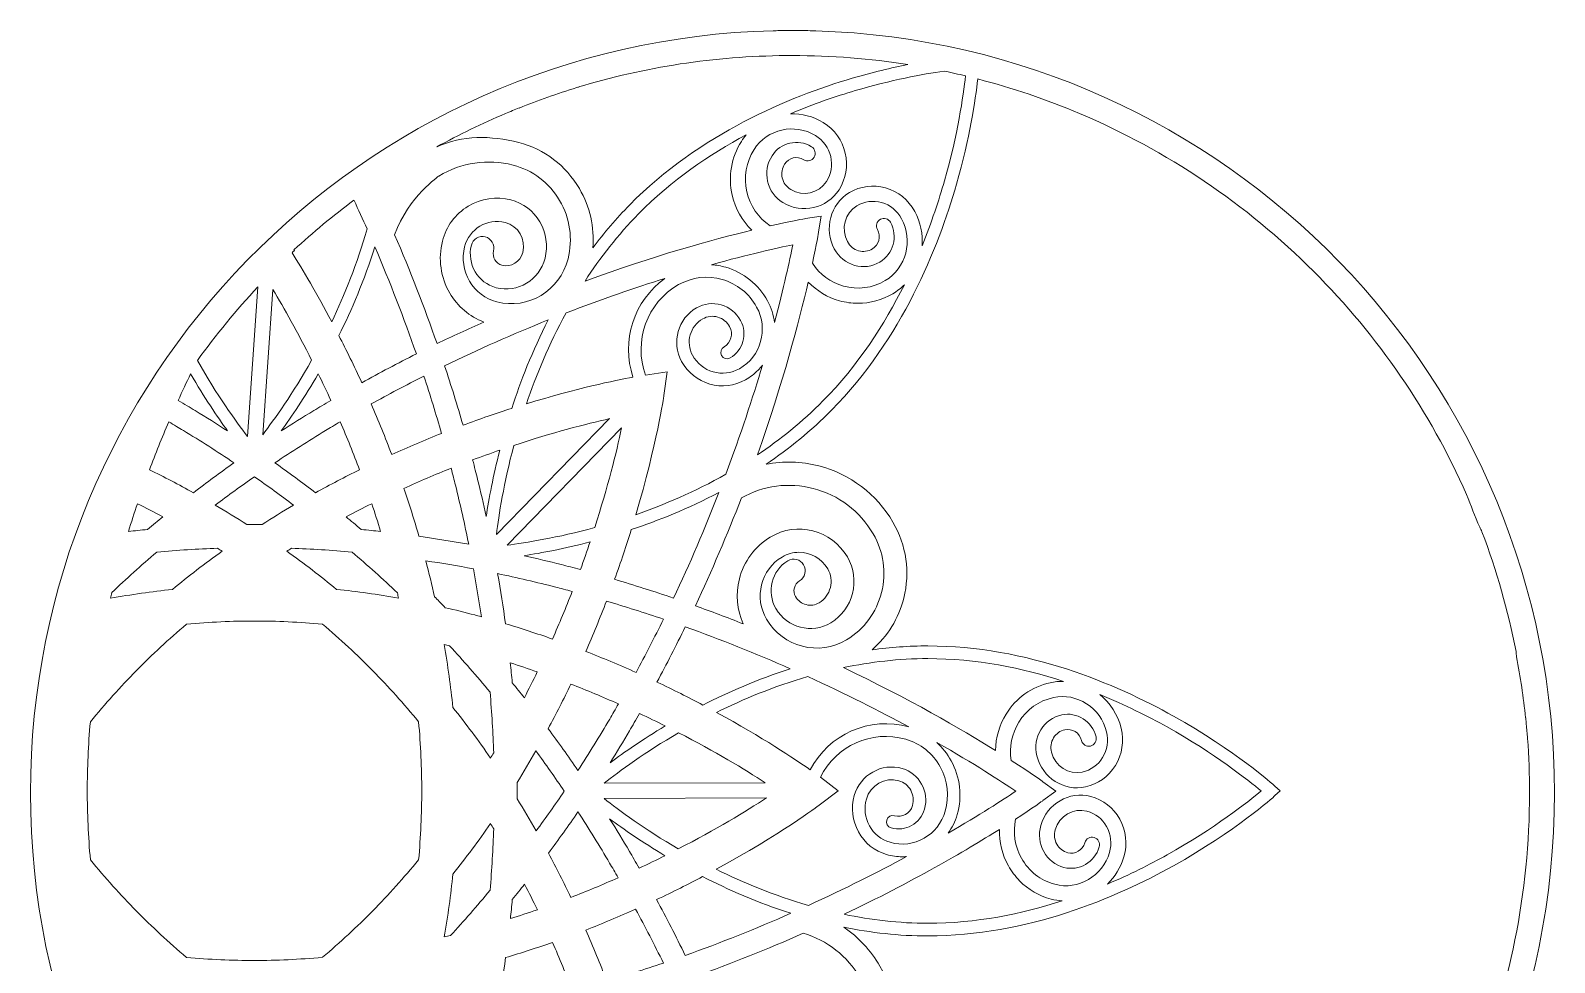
# Model space of a CAD drawing. Header units: millimetres. Extents: x -924 to 1115, y -381 to -47.
# Drawn here: x 45.6 to 350.4, y -248.4 to -62.1 of the extents above; entities that cross this region are included whole.
import ezdxf

# ---------------------------------------------------------------- set-up
doc = ezdxf.new("R2010")
doc.units = ezdxf.units.MM
doc.header["$MEASUREMENT"] = 0
doc.layers.add('Layer 5', color=7, linetype='Continuous')

msp = doc.modelspace()

# ---------------------------------------------------------------- linework, layer by layer
at = {"layer": 'Layer 5', "lineweight": 0}
for points, knots in [([(202.67, -62.18), (202.58, -62.18), (202.49, -62.17), (202.4, -62.17), (201.8, -62.15), (201.19, -62.14), (200.58, -62.13), (200.44, -62.13), (200.29, -62.12), (200.14, -62.12), (199.43, -62.11), (198.71, -62.11), (198, -62.11), (197.99, -62.11), (197.98, -62.11), (197.98, -62.11), (197.33, -62.11), (196.67, -62.11), (196.02, -62.12), (195.58, -62.12), (195.13, -62.13), (194.69, -62.14), (194.49, -62.15), (194.28, -62.15), (194.08, -62.15), (194.08, -62.15), (194.08, -62.15), (194.08, -62.15), (111.71, -64.22), (45.58, -131.64), (45.58, -214.51), (45.58, -298.67), (113.81, -366.91), (197.98, -366.91), (282.15, -366.91), (350.38, -298.67), (350.38, -214.51), (350.38, -131.91), (284.67, -64.66), (202.67, -62.18)], [0, 0, 0, 0, 1, 1, 1, 2, 2, 2, 3, 3, 3, 4, 4, 4, 5, 5, 5, 6, 6, 6, 7, 7, 7, 8, 8, 8, 9, 9, 9, 10, 10, 10, 11, 11, 11, 12, 12, 12, 13, 13, 13, 13]), ([(140.61, -78.69), (141.5, -78.31), (142.4, -77.94), (143.3, -77.58), (143.3, -77.59), (143.31, -77.6), (143.31, -77.61), (147.1, -76.08), (150.94, -74.71), (154.83, -73.52), (154.95, -73.48), (155.08, -73.44), (155.21, -73.4), (155.56, -73.3), (155.9, -73.19), (156.25, -73.09), (169.72, -69.11), (183.7, -67.11), (197.98, -67.11), (205.78, -67.11), (213.48, -67.71), (221.06, -68.9), (217.77, -69.56), (214, -70.46), (209.9, -71.66), (197.35, -75.35), (179.44, -82.74), (165.42, -96.96), (162.73, -99.69), (160.29, -102.57), (158.07, -105.52), (158.39, -101.42), (157.47, -97.32), (155.36, -93.71), (152.66, -89.1), (148.35, -85.83), (143.22, -84.51), (137.64, -83.07), (131.94, -83), (126.84, -85.38), (131.29, -82.92), (135.88, -80.68), (140.61, -78.69)], [0, 0, 0, 0, 1, 1, 1, 2, 2, 2, 3, 3, 3, 4, 4, 4, 5, 5, 5, 6, 6, 6, 7, 7, 7, 8, 8, 8, 9, 9, 9, 10, 10, 10, 11, 11, 11, 12, 12, 12, 13, 13, 13, 14, 14, 14, 14]), ([(232.59, -71.18), (232.14, -75.2), (231.01, -82.92), (228.38, -92.13), (227.26, -96.03), (225.79, -100.46), (223.88, -105.13), (224.06, -102.82), (223.61, -100.44), (222.44, -98.28), (221.17, -95.94), (219.1, -94.26), (216.6, -93.56), (214.14, -92.87), (211.57, -93.21), (209.35, -94.52), (205.55, -96.77), (204.2, -101.82), (206.34, -105.77), (207.22, -107.4), (208.66, -108.57), (210.4, -109.06), (212.12, -109.54), (213.91, -109.3), (215.46, -108.39), (218.14, -106.8), (219.1, -103.24), (217.59, -100.45), (217.19, -99.71), (216.28, -99.44), (215.55, -99.85), (214.83, -100.25), (214.56, -101.18), (214.96, -101.91), (215.69, -103.27), (215.24, -105), (213.95, -105.76), (213.11, -106.26), (212.13, -106.39), (211.2, -106.13), (210.25, -105.86), (209.46, -105.21), (208.97, -104.31), (207.6, -101.79), (208.45, -98.57), (210.86, -97.15), (212.38, -96.25), (214.13, -96.02), (215.8, -96.49), (217.51, -96.97), (218.93, -98.13), (219.81, -99.74), (222.16, -104.09), (220.69, -109.62), (216.53, -112.08), (213.97, -113.6), (211, -113.99), (208.17, -113.2), (205.62, -112.48), (203.45, -110.88), (201.96, -108.64), (202.81, -104.69), (203.18, -102.45), (203.19, -102.38), (203.19, -102.38), (203.71, -99.19), (203.71, -99.19), (203.71, -99.19), (200.55, -99.71), (200.55, -99.71), (200.48, -99.72), (197.95, -100.16), (193.53, -101.16), (191.13, -99.54), (189.47, -97.13), (188.83, -94.33), (188.17, -91.43), (188.69, -88.44), (190.29, -85.91), (192.89, -81.8), (198.4, -80.55), (202.58, -83.11), (204.14, -84.07), (205.22, -85.56), (205.62, -87.31), (206.01, -89.03), (205.7, -90.79), (204.76, -92.29), (203.25, -94.67), (200.05, -95.39), (197.62, -93.9), (196.75, -93.37), (196.15, -92.54), (195.93, -91.56), (195.71, -90.61), (195.88, -89.63), (196.41, -88.8), (197.21, -87.52), (198.93, -87.13), (200.24, -87.94), (200.95, -88.37), (201.87, -88.14), (202.3, -87.42), (202.73, -86.7), (202.5, -85.77), (201.79, -85.33), (199.11, -83.68), (195.56, -84.5), (193.88, -87.15), (192.91, -88.68), (192.6, -90.49), (193, -92.25), (193.41, -94.03), (194.5, -95.54), (196.07, -96.51), (199.87, -98.84), (204.9, -97.69), (207.28, -93.93), (208.67, -91.74), (209.11, -89.15), (208.54, -86.63), (207.95, -84.07), (206.39, -81.9), (204.14, -80.51), (202.09, -79.25), (199.8, -78.69), (197.55, -78.75), (202.21, -76.78), (206.64, -75.26), (210.54, -74.12), (217.72, -72), (224, -70.84), (228.28, -70.22), (229.72, -70.52), (231.16, -70.84), (232.59, -71.18)], [0, 0, 0, 0, 1, 1, 1, 2, 2, 2, 3, 3, 3, 4, 4, 4, 5, 5, 5, 6, 6, 6, 7, 7, 7, 8, 8, 8, 9, 9, 9, 10, 10, 10, 11, 11, 11, 12, 12, 12, 13, 13, 13, 14, 14, 14, 15, 15, 15, 16, 16, 16, 17, 17, 17, 18, 18, 18, 19, 19, 19, 20, 20, 20, 21, 21, 21, 22, 22, 22, 23, 23, 23, 24, 24, 24, 25, 25, 25, 26, 26, 26, 27, 27, 27, 28, 28, 28, 29, 29, 29, 30, 30, 30, 31, 31, 31, 32, 32, 32, 33, 33, 33, 34, 34, 34, 35, 35, 35, 36, 36, 36, 37, 37, 37, 38, 38, 38, 39, 39, 39, 40, 40, 40, 41, 41, 41, 42, 42, 42, 43, 43, 43, 44, 44, 44, 45, 45, 45, 45]), ([(302.21, -318.73), (288.67, -332.27), (272.9, -342.9), (255.35, -350.32), (248.74, -353.12), (241.97, -355.42), (235.08, -357.2), (234.66, -353.25), (233.54, -345.2), (230.72, -335.35), (227.08, -322.62), (219.8, -304.45), (205.78, -290.23), (203.07, -287.48), (200.22, -284.99), (197.29, -282.73), (201.36, -283.09), (205.44, -282.15), (209.03, -279.99), (213.57, -277.25), (216.79, -272.88), (218.1, -267.68), (219.69, -261.34), (218.75, -254.74), (215.46, -249.11), (213.62, -245.97), (211.17, -243.34), (208.26, -241.35), (213.62, -242.43), (219.25, -243.09), (225.06, -243.09), (244.89, -243.09), (262.7, -235.47), (274.15, -229.07), (286.55, -222.16), (294.15, -215.34), (294.47, -215.05), (294.47, -215.05), (295.52, -214.1), (295.52, -214.1), (295.52, -214.1), (294.47, -213.16), (294.47, -213.16), (294.15, -212.87), (286.55, -206.05), (274.15, -199.13), (262.7, -192.74), (244.89, -185.12), (225.06, -185.12), (221.25, -185.12), (217.51, -185.4), (213.88, -185.9), (216.99, -183.23), (219.2, -179.66), (220.23, -175.57), (221.53, -170.38), (220.76, -164.98), (218.06, -160.37), (214.77, -154.74), (209.51, -150.75), (203.25, -149.13), (199.73, -148.22), (196.15, -148.12), (192.68, -148.81), (197.24, -145.73), (201.71, -142.14), (205.83, -137.96), (219.86, -123.73), (227.14, -105.57), (230.78, -92.83), (233.41, -83.62), (234.56, -75.98), (235.04, -71.8), (241.95, -73.59), (248.72, -75.88), (255.35, -78.69), (272.9, -86.11), (288.67, -96.74), (302.21, -110.28), (315.16, -123.23), (325.44, -138.22), (332.8, -154.86), (333.64, -157.04), (334.46, -159.22), (335.43, -161.35), (335.57, -161.67), (335.72, -161.98), (335.87, -162.3), (338.82, -170.09), (341.09, -178.08), (342.68, -186.23), (342.72, -186.59), (342.76, -186.95), (342.79, -187.31), (343.56, -191.33), (344.16, -195.38), (344.6, -199.46), (344.61, -199.5), (344.62, -199.54), (344.64, -199.58), (344.67, -199.96), (344.71, -200.34), (344.74, -200.73), (344.74, -200.74), (344.74, -200.76), (344.74, -200.78), (344.83, -201.72), (344.91, -202.66), (344.98, -203.6), (345.25, -207.22), (345.38, -210.85), (345.38, -214.51), (345.38, -234.41), (341.48, -253.71), (333.8, -271.88), (326.37, -289.43), (315.74, -305.19), (302.21, -318.73)], [0, 0, 0, 0, 1, 1, 1, 2, 2, 2, 3, 3, 3, 4, 4, 4, 5, 5, 5, 6, 6, 6, 7, 7, 7, 8, 8, 8, 9, 9, 9, 10, 10, 10, 11, 11, 11, 12, 12, 12, 13, 13, 13, 14, 14, 14, 15, 15, 15, 16, 16, 16, 17, 17, 17, 18, 18, 18, 19, 19, 19, 20, 20, 20, 21, 21, 21, 22, 22, 22, 23, 23, 23, 24, 24, 24, 25, 25, 25, 26, 26, 26, 27, 27, 27, 28, 28, 28, 29, 29, 29, 30, 30, 30, 31, 31, 31, 32, 32, 32, 33, 33, 33, 34, 34, 34, 35, 35, 35, 36, 36, 36, 37, 37, 37, 38, 38, 38, 39, 39, 39, 39]), ([(185.91, -95.02), (186.53, -97.72), (187.89, -100.12), (189.82, -102.02), (181.93, -103.93), (170.21, -107.16), (156.49, -112.18), (159.51, -107.52), (163.05, -102.96), (167.19, -98.76), (173.81, -92.04), (181.34, -86.89), (188.73, -82.95), (188.38, -83.36), (188.06, -83.8), (187.76, -84.26), (185.72, -87.49), (185.06, -91.31), (185.91, -95.02)], [0, 0, 0, 0, 1, 1, 1, 2, 2, 2, 3, 3, 3, 4, 4, 4, 5, 5, 5, 6, 6, 6, 6]), ([(127.26, -91.19), (131.76, -88.48), (137.02, -87.71), (142.09, -89.01), (146.03, -90.03), (149.34, -92.54), (151.41, -96.09), (153.49, -99.63), (154.08, -103.78), (153.08, -107.77), (151.48, -114.12), (145.1, -117.96), (138.84, -116.35), (136.54, -115.75), (134.6, -114.28), (133.38, -112.21), (132.17, -110.13), (131.82, -107.7), (132.41, -105.36), (133.32, -101.75), (136.95, -99.56), (140.52, -100.48), (143.12, -101.15), (144.7, -103.85), (144.04, -106.49), (143.57, -108.36), (141.69, -109.49), (139.85, -109.01), (138.63, -108.7), (137.88, -107.43), (138.19, -106.18), (138.34, -105.58), (138.26, -104.95), (137.94, -104.42), (137.63, -103.89), (137.13, -103.51), (136.54, -103.35), (135.95, -103.2), (135.33, -103.29), (134.8, -103.61), (134.28, -103.93), (133.9, -104.43), (133.75, -105.03), (132.82, -108.76), (135.04, -112.57), (138.72, -113.52), (143.01, -114.63), (147.39, -111.99), (148.48, -107.64), (149.1, -105.16), (148.73, -102.58), (147.44, -100.37), (146.15, -98.17), (144.09, -96.6), (141.65, -95.97), (138.74, -95.22), (135.71, -95.66), (133.13, -97.22), (130.54, -98.78), (128.71, -101.26), (127.97, -104.21), (127.08, -107.76), (127.6, -111.44), (129.44, -114.58), (131.01, -117.27), (133.39, -119.29), (136.23, -120.38), (133.06, -121.78), (129.93, -123.23), (126.89, -124.7), (124.36, -117.44), (121.51, -110.12), (118.4, -102.92), (121.28, -95.18), (127.26, -91.19), (127.26, -91.19)], [0, 0, 0, 0, 1, 1, 1, 2, 2, 2, 3, 3, 3, 4, 4, 4, 5, 5, 5, 6, 6, 6, 7, 7, 7, 8, 8, 8, 9, 9, 9, 10, 10, 10, 11, 11, 11, 12, 12, 12, 13, 13, 13, 14, 14, 14, 15, 15, 15, 16, 16, 16, 17, 17, 17, 18, 18, 18, 19, 19, 19, 20, 20, 20, 21, 21, 21, 22, 22, 22, 23, 23, 23, 24, 24, 24, 25, 25, 25, 25]), ([(98.25, -105.97), (102.09, -102.44), (106.08, -99.13), (110.24, -96.04), (110.24, -96.06), (110.25, -96.08), (110.26, -96.1), (110.27, -96.09), (110.29, -96.08), (110.3, -96.07), (111.16, -97.92), (112.03, -99.82), (112.9, -101.78), (110.94, -108.7), (108.39, -114.98), (105.82, -120.33), (102.83, -114.68), (100.06, -110.02), (97.89, -106.54), (98.05, -106.38), (98.22, -106.23), (98.38, -106.08), (98.34, -106.04), (98.3, -106.01), (98.25, -105.97)], [0, 0, 0, 0, 1, 1, 1, 2, 2, 2, 3, 3, 3, 4, 4, 4, 5, 5, 5, 6, 6, 6, 7, 7, 7, 8, 8, 8, 8]), ([(122.75, -126.75), (119.03, -128.62), (115.37, -130.55), (111.84, -132.51), (110.3, -129.16), (108.76, -126.01), (107.26, -123.09), (109.8, -118), (112.36, -112), (114.45, -105.34), (117.48, -112.41), (120.26, -119.6), (122.75, -126.75)], [0, 0, 0, 0, 1, 1, 1, 2, 2, 2, 3, 3, 3, 4, 4, 4, 4]), ([(184.62, -109.43), (183.67, -109.16), (182.72, -108.99), (181.77, -108.92), (189.17, -106.86), (194.84, -105.59), (198.05, -104.93), (197.42, -108.04), (196.25, -113.45), (194.36, -120.49), (194.2, -119.01), (193.75, -117.54), (193, -116.16), (191.18, -112.86), (188.2, -110.46), (184.62, -109.43)], [0, 0, 0, 0, 1, 1, 1, 2, 2, 2, 3, 3, 3, 4, 4, 4, 5, 5, 5, 5]), ([(172.44, -111.68), (166.24, -116.12), (163.7, -124.19), (166.07, -131.39), (162.51, -132.05), (154.79, -133.66), (144.78, -136.71), (146.69, -131.1), (149.26, -124.85), (152.69, -118.57), (159.81, -115.82), (166.47, -113.55), (172.44, -111.68)], [0, 0, 0, 0, 1, 1, 1, 2, 2, 2, 3, 3, 3, 4, 4, 4, 4]), ([(166.64, -158.89), (170.83, -144.79), (172.24, -135.21), (172.26, -135.09), (172.26, -135.09), (172.94, -130.32), (172.94, -130.32), (172.94, -130.32), (168.57, -130.97), (168.57, -130.97), (166.15, -124.23), (168.84, -116.5), (175.21, -112.9), (177.89, -111.38), (180.99, -111.02), (183.93, -111.87), (186.88, -112.72), (189.32, -114.68), (190.81, -117.4), (193.21, -121.76), (191.66, -127.29), (187.36, -129.72), (185.75, -130.63), (183.89, -130.85), (182.12, -130.34), (180.35, -129.83), (178.88, -128.65), (177.98, -127.01), (176.57, -124.44), (177.49, -121.18), (180.02, -119.75), (180.95, -119.23), (182.02, -119.1), (183.03, -119.39), (184.05, -119.69), (184.89, -120.37), (185.41, -121.3), (186.19, -122.73), (185.68, -124.54), (184.28, -125.33), (183.67, -125.67), (183.46, -126.44), (183.79, -127.06), (184.13, -127.67), (184.89, -127.89), (185.49, -127.55), (188.1, -126.07), (189.04, -122.72), (187.59, -120.07), (186.75, -118.54), (185.38, -117.43), (183.72, -116.96), (182.06, -116.48), (180.31, -116.68), (178.8, -117.53), (175.06, -119.65), (173.72, -124.45), (175.8, -128.25), (177.02, -130.47), (179.02, -132.08), (181.43, -132.77), (183.85, -133.47), (186.38, -133.17), (188.57, -131.93), (189.52, -131.4), (190.36, -130.75), (191.09, -130.01), (191.4, -129.69), (191.69, -129.36), (191.96, -129.01), (190.03, -135.5), (187.62, -142.87), (184.65, -150.81), (178.42, -154.32), (172.21, -156.94), (166.64, -158.89)], [0, 0, 0, 0, 1, 1, 1, 2, 2, 2, 3, 3, 3, 4, 4, 4, 5, 5, 5, 6, 6, 6, 7, 7, 7, 8, 8, 8, 9, 9, 9, 10, 10, 10, 11, 11, 11, 12, 12, 12, 13, 13, 13, 14, 14, 14, 15, 15, 15, 16, 16, 16, 17, 17, 17, 18, 18, 18, 19, 19, 19, 20, 20, 20, 21, 21, 21, 22, 22, 22, 23, 23, 23, 24, 24, 24, 25, 25, 25, 25]), ([(201.12, -112.39), (202.84, -114.16), (204.97, -115.46), (207.37, -116.13), (208.59, -116.47), (209.83, -116.64), (211.07, -116.64), (213.49, -116.64), (215.88, -115.99), (218.04, -114.71), (218.9, -114.2), (219.68, -113.6), (220.36, -112.91), (216.39, -120.86), (211.1, -129.03), (204.07, -136.16), (199.96, -140.33), (195.5, -143.89), (190.95, -146.94), (196.07, -132.51), (199.28, -120.35), (201.12, -112.39)], [0, 0, 0, 0, 1, 1, 1, 2, 2, 2, 3, 3, 3, 4, 4, 4, 5, 5, 5, 6, 6, 6, 7, 7, 7, 7]), ([(91.08, -113.36), (91.08, -113.36), (88.99, -143.25), (88.99, -143.25), (86.66, -140.23), (82.86, -134.96), (78.96, -128.06), (82.67, -122.93), (86.71, -118.02), (91.08, -113.36)], [0, 0, 0, 0, 1, 1, 1, 2, 2, 2, 3, 3, 3, 3]), ([(94.05, -113.87), (96.33, -117.68), (99, -122.44), (101.81, -128.02), (98.04, -134.67), (94.37, -139.83), (92.02, -142.9), (92.02, -142.9), (94.05, -113.87), (94.05, -113.87)], [0, 0, 0, 0, 1, 1, 1, 2, 2, 2, 3, 3, 3, 3]), ([(141.84, -137.63), (138.76, -138.62), (135.49, -139.73), (132.09, -141), (130.96, -137.08), (129.72, -133.1), (128.4, -129.12), (135.12, -125.86), (142.07, -122.79), (149.11, -119.97), (145.95, -126.16), (143.59, -132.23), (141.84, -137.63)], [0, 0, 0, 0, 1, 1, 1, 2, 2, 2, 3, 3, 3, 4, 4, 4, 4]), ([(77.6, -130.75), (80.33, -135.44), (82.94, -139.3), (85.01, -142.15), (82.85, -140.76), (80.68, -139.39), (78.5, -138.08), (77.48, -137.45), (76.36, -136.79), (75.11, -136.06), (75.94, -134.22), (76.78, -132.45), (77.6, -130.75)], [0, 0, 0, 0, 1, 1, 1, 2, 2, 2, 3, 3, 3, 4, 4, 4, 4]), ([(95.72, -142.15), (97.8, -139.3), (100.41, -135.43), (103.14, -130.73), (103.97, -132.44), (104.81, -134.21), (105.64, -136.05), (104.39, -136.78), (103.27, -137.45), (102.23, -138.08), (100.06, -139.39), (97.89, -140.76), (95.72, -142.15)], [0, 0, 0, 0, 1, 1, 1, 2, 2, 2, 3, 3, 3, 4, 4, 4, 4]), ([(117.83, -146.86), (116.55, -143.49), (115.18, -140.1), (113.73, -136.76), (117.13, -134.87), (120.66, -133), (124.25, -131.18), (125.52, -135.03), (126.71, -138.88), (127.79, -142.64), (124.43, -143.97), (121.08, -145.39), (117.83, -146.86)], [0, 0, 0, 0, 1, 1, 1, 2, 2, 2, 3, 3, 3, 4, 4, 4, 4]), ([(138.77, -162.82), (139.24, -158.99), (140.23, -152.61), (142.26, -145.04), (150.01, -142.48), (156.63, -140.77), (161.41, -139.69), (161.41, -139.69), (138.77, -162.82), (138.77, -162.82)], [0, 0, 0, 0, 1, 1, 1, 2, 2, 2, 3, 3, 3, 3]), ([(73.23, -140.32), (74.3, -140.96), (75.25, -141.52), (76.15, -142.07), (79.52, -144.11), (82.92, -146.27), (86.28, -148.52), (83.53, -150.46), (80.81, -152.47), (78.16, -154.49), (75.25, -152.88), (72.3, -151.34), (69.37, -149.9), (70.57, -146.7), (71.86, -143.49), (73.23, -140.32)], [0, 0, 0, 0, 1, 1, 1, 2, 2, 2, 3, 3, 3, 4, 4, 4, 5, 5, 5, 5]), ([(104.55, -142.09), (105.46, -141.54), (106.44, -140.95), (107.53, -140.31), (108.9, -143.5), (110.2, -146.72), (111.39, -149.9), (108.46, -151.34), (105.51, -152.88), (102.58, -154.5), (99.94, -152.47), (97.21, -150.47), (94.46, -148.52), (97.8, -146.28), (101.19, -144.12), (104.55, -142.09)], [0, 0, 0, 0, 1, 1, 1, 2, 2, 2, 3, 3, 3, 4, 4, 4, 5, 5, 5, 5]), ([(158.44, -161.45), (150.96, -163.5), (144.66, -164.51), (140.88, -164.99), (140.88, -164.99), (163.81, -141.55), (163.81, -141.55), (162.75, -146.44), (161.04, -153.32), (158.44, -161.45)], [0, 0, 0, 0, 1, 1, 1, 2, 2, 2, 3, 3, 3, 3]), ([(136.73, -159.22), (136.19, -156.74), (135.61, -154.27), (135.01, -151.85), (134.71, -150.65), (134.38, -149.36), (134.01, -147.94), (135.86, -147.25), (137.66, -146.6), (139.42, -145.99), (138.1, -151.19), (137.26, -155.73), (136.73, -159.22)], [0, 0, 0, 0, 1, 1, 1, 2, 2, 2, 3, 3, 3, 4, 4, 4, 4]), ([(98.21, -156.98), (96.06, -158.24), (93.94, -159.53), (91.89, -160.84), (91.89, -160.84), (91.57, -160.84), (91.57, -160.84), (91.17, -160.83), (90.77, -160.83), (90.37, -160.83), (89.97, -160.83), (89.57, -160.83), (89.17, -160.84), (89.17, -160.84), (88.87, -160.84), (88.87, -160.84), (86.81, -159.53), (84.69, -158.24), (82.54, -156.98), (85.1, -155.04), (87.73, -153.14), (90.37, -151.3), (93.01, -153.14), (95.64, -155.05), (98.21, -156.98)], [0, 0, 0, 0, 1, 1, 1, 2, 2, 2, 3, 3, 3, 4, 4, 4, 5, 5, 5, 6, 6, 6, 7, 7, 7, 8, 8, 8, 8]), ([(129.7, -149.6), (130.02, -150.84), (130.3, -151.93), (130.57, -152.98), (131.52, -156.84), (132.42, -160.81), (133.23, -164.81), (129.92, -164.21), (126.58, -163.67), (123.28, -163.2), (122.34, -159.97), (121.32, -156.75), (120.26, -153.63), (123.35, -152.22), (126.51, -150.87), (129.7, -149.6)], [0, 0, 0, 0, 1, 1, 1, 2, 2, 2, 3, 3, 3, 4, 4, 4, 5, 5, 5, 5]), ([(214.12, -162.74), (216.2, -166.28), (216.79, -170.43), (215.78, -174.43), (214.78, -178.42), (212.31, -181.78), (208.81, -183.88), (203.26, -187.23), (196.07, -185.37), (192.77, -179.74), (191.55, -177.66), (191.21, -175.23), (191.79, -172.89), (192.38, -170.55), (193.83, -168.59), (195.88, -167.35), (196.94, -166.71), (198.11, -166.41), (199.27, -166.41), (201.55, -166.41), (203.77, -167.59), (205.02, -169.71), (205.68, -170.85), (205.87, -172.18), (205.55, -173.46), (205.22, -174.74), (204.43, -175.82), (203.31, -176.49), (202.52, -176.97), (201.6, -177.1), (200.71, -176.87), (199.81, -176.64), (199.06, -176.07), (198.6, -175.27), (198.28, -174.74), (198.19, -174.11), (198.35, -173.51), (198.5, -172.91), (198.87, -172.4), (199.4, -172.08), (199.92, -171.77), (200.3, -171.26), (200.45, -170.66), (200.6, -170.06), (200.51, -169.43), (200.2, -168.9), (199.88, -168.36), (199.38, -167.98), (198.79, -167.83), (198.2, -167.68), (197.58, -167.77), (197.06, -168.09), (193.79, -170.05), (192.72, -174.34), (194.66, -177.65), (196.92, -181.51), (201.85, -182.78), (205.65, -180.49), (210.14, -177.79), (211.62, -171.89), (208.96, -167.34), (205.79, -161.93), (198.87, -160.14), (193.54, -163.36), (190.44, -165.22), (188.24, -168.2), (187.35, -171.74), (186.59, -174.77), (186.86, -177.9), (188.11, -180.71), (184.91, -179.44), (181.7, -178.23), (178.55, -177.1), (181.83, -170.12), (184.92, -162.88), (187.76, -155.54), (192.15, -153.05), (197.23, -152.38), (202.12, -153.64), (202.12, -153.64), (202.12, -153.64), (202.12, -153.64), (207.19, -154.95), (211.45, -158.18), (214.12, -162.74)], [0, 0, 0, 0, 1, 1, 1, 2, 2, 2, 3, 3, 3, 4, 4, 4, 5, 5, 5, 6, 6, 6, 7, 7, 7, 8, 8, 8, 9, 9, 9, 10, 10, 10, 11, 11, 11, 12, 12, 12, 13, 13, 13, 14, 14, 14, 15, 15, 15, 16, 16, 16, 17, 17, 17, 18, 18, 18, 19, 19, 19, 20, 20, 20, 21, 21, 21, 22, 22, 22, 23, 23, 23, 24, 24, 24, 25, 25, 25, 26, 26, 26, 27, 27, 27, 28, 28, 28, 28]), ([(174.19, -175.57), (170.24, -174.22), (166.28, -172.95), (162.4, -171.8), (163.66, -168.33), (164.76, -165.01), (165.74, -161.88), (171.1, -160.09), (177.12, -157.67), (183.26, -154.44), (180.47, -161.62), (177.43, -168.72), (174.19, -175.57)], [0, 0, 0, 0, 1, 1, 1, 2, 2, 2, 3, 3, 3, 4, 4, 4, 4]), ([(66.95, -156.7), (68.66, -157.54), (70.37, -158.42), (72.05, -159.32), (71.07, -160.12), (70.07, -160.95), (69.01, -161.85), (67.65, -161.97), (66.38, -162.1), (65.17, -162.23), (65.73, -160.38), (66.33, -158.53), (66.95, -156.7)], [0, 0, 0, 0, 1, 1, 1, 2, 2, 2, 3, 3, 3, 4, 4, 4, 4]), ([(113.82, -156.69), (114.44, -158.52), (115.04, -160.38), (115.61, -162.24), (114.38, -162.1), (113.1, -161.97), (111.73, -161.85), (110.67, -160.95), (109.67, -160.12), (108.7, -159.33), (110.39, -158.43), (112.1, -157.54), (113.82, -156.69)], [0, 0, 0, 0, 1, 1, 1, 2, 2, 2, 3, 3, 3, 4, 4, 4, 4]), ([(144.32, -167.08), (147.78, -166.54), (152.3, -165.69), (157.49, -164.33), (156.89, -166.12), (156.25, -167.97), (155.56, -169.86), (154.18, -169.49), (152.94, -169.16), (151.79, -168.87), (151.79, -168.87), (151.79, -168.87), (151.79, -168.87), (149.33, -168.24), (146.83, -167.64), (144.32, -167.08)], [0, 0, 0, 0, 1, 1, 1, 2, 2, 2, 3, 3, 3, 4, 4, 4, 5, 5, 5, 5]), ([(61.82, -174.46), (64.68, -171.75), (67.71, -169.03), (70.85, -166.35), (74.96, -165.99), (79.05, -165.74), (83, -165.6), (83.32, -165.8), (83.63, -166), (83.93, -166.18), (80.49, -168.64), (77.13, -171.2), (73.95, -173.83), (69.86, -174.26), (65.7, -174.85), (61.55, -175.59), (61.64, -175.22), (61.73, -174.85), (61.82, -174.46)], [0, 0, 0, 0, 1, 1, 1, 2, 2, 2, 3, 3, 3, 4, 4, 4, 5, 5, 5, 6, 6, 6, 6]), ([(97.76, -165.6), (101.7, -165.74), (105.78, -165.99), (109.89, -166.35), (113.04, -169.03), (116.08, -171.77), (118.95, -174.49), (119.04, -174.86), (119.12, -175.22), (119.2, -175.57), (115.05, -174.83), (110.88, -174.24), (106.8, -173.82), (103.61, -171.19), (100.27, -168.63), (96.82, -166.18), (97.13, -166), (97.44, -165.8), (97.76, -165.6)], [0, 0, 0, 0, 1, 1, 1, 2, 2, 2, 3, 3, 3, 4, 4, 4, 5, 5, 5, 6, 6, 6, 6]), ([(134.18, -169.71), (134.76, -172.89), (135.29, -176.1), (135.76, -179.29), (135.29, -179.17), (134.85, -179.05), (134.42, -178.93), (134.42, -178.93), (134.42, -178.93), (134.42, -178.93), (132.49, -178.42), (130.51, -177.93), (128.54, -177.48), (128.54, -177.48), (128.33, -177.25), (128.33, -177.25), (128.06, -176.98), (127.8, -176.71), (127.54, -176.44), (127.24, -176.14), (126.94, -175.84), (126.64, -175.54), (126.64, -175.54), (126.41, -175.32), (126.41, -175.32), (125.87, -172.94), (125.28, -170.52), (124.64, -168.1), (127.82, -168.57), (131.02, -169.11), (134.18, -169.71)], [0, 0, 0, 0, 1, 1, 1, 2, 2, 2, 3, 3, 3, 4, 4, 4, 5, 5, 5, 6, 6, 6, 7, 7, 7, 8, 8, 8, 9, 9, 9, 10, 10, 10, 10]), ([(150.63, -173.36), (151.65, -173.63), (152.72, -173.91), (153.92, -174.23), (152.67, -177.44), (151.35, -180.63), (149.97, -183.74), (146.87, -182.65), (143.72, -181.62), (140.58, -180.68), (140.12, -177.36), (139.6, -174.01), (139.01, -170.67), (142.93, -171.49), (146.84, -172.4), (150.63, -173.36)], [0, 0, 0, 0, 1, 1, 1, 2, 2, 2, 3, 3, 3, 4, 4, 4, 5, 5, 5, 5]), ([(166.68, -190.42), (163.35, -188.93), (159.98, -187.52), (156.64, -186.22), (158.09, -182.93), (159.47, -179.56), (160.78, -176.16), (164.52, -177.27), (168.34, -178.48), (172.16, -179.78), (170.38, -183.41), (168.54, -186.98), (166.68, -190.42)], [0, 0, 0, 0, 1, 1, 1, 2, 2, 2, 3, 3, 3, 4, 4, 4, 4]), ([(56.93, -214.07), (56.93, -209.56), (57.14, -204.92), (57.55, -200.27), (60.5, -196.7), (63.58, -193.27), (66.73, -190.08), (69.87, -186.89), (73.24, -183.77), (76.76, -180.78), (81.39, -180.35), (85.97, -180.14), (90.38, -180.14), (94.83, -180.14), (99.4, -180.35), (103.98, -180.77), (107.5, -183.75), (110.89, -186.89), (114.03, -190.08), (117.17, -193.26), (120.26, -196.69), (123.2, -200.26), (123.62, -204.95), (123.83, -209.6), (123.83, -214.07), (123.83, -218.58), (123.62, -223.22), (123.21, -227.86), (120.27, -231.44), (117.18, -234.87), (114.03, -238.06), (114.03, -238.06), (114.03, -238.06), (114.03, -238.06), (110.89, -241.25), (107.52, -244.37), (103.99, -247.36), (99.36, -247.78), (94.78, -248), (90.38, -248), (85.93, -248), (81.36, -247.79), (76.78, -247.37), (73.25, -244.38), (69.87, -241.25), (66.73, -238.06), (63.59, -234.88), (60.5, -231.45), (57.56, -227.88), (57.14, -223.19), (56.93, -218.54), (56.93, -214.07)], [0, 0, 0, 0, 1, 1, 1, 2, 2, 2, 3, 3, 3, 4, 4, 4, 5, 5, 5, 6, 6, 6, 7, 7, 7, 8, 8, 8, 9, 9, 9, 10, 10, 10, 11, 11, 11, 12, 12, 12, 13, 13, 13, 14, 14, 14, 15, 15, 15, 16, 16, 16, 17, 17, 17, 17]), ([(180.07, -196.94), (177.22, -195.43), (174.14, -193.89), (170.87, -192.34), (172.8, -188.77), (174.7, -185.06), (176.53, -181.31), (183.55, -183.81), (190.6, -186.62), (197.53, -189.68), (190.99, -191.78), (185.08, -194.38), (180.07, -196.94)], [0, 0, 0, 0, 1, 1, 1, 2, 2, 2, 3, 3, 3, 4, 4, 4, 4]), ([(129.41, -185.1), (132.11, -188.03), (134.83, -191.14), (137.49, -194.35), (137.84, -198.47), (138.09, -202.55), (138.22, -206.48), (138, -206.85), (137.79, -207.2), (137.59, -207.53), (135.17, -204.03), (132.64, -200.63), (130.05, -197.4), (129.63, -193.26), (129.05, -189.04), (128.32, -184.83), (128.67, -184.92), (129.04, -185.01), (129.41, -185.1)], [0, 0, 0, 0, 1, 1, 1, 2, 2, 2, 3, 3, 3, 4, 4, 4, 5, 5, 5, 6, 6, 6, 6]), ([(144.35, -195.48), (143.59, -194.53), (142.79, -193.53), (141.93, -192.48), (141.81, -191.09), (141.68, -189.78), (141.54, -188.51), (143.34, -189.08), (145.15, -189.68), (146.94, -190.3), (146.1, -192.04), (145.24, -193.77), (144.35, -195.48)], [0, 0, 0, 0, 1, 1, 1, 2, 2, 2, 3, 3, 3, 4, 4, 4, 4]), ([(249.51, -192.47), (245.82, -193.29), (242.69, -195.52), (240.7, -198.75), (239.34, -200.96), (238.63, -203.46), (238.58, -206.02), (231.68, -201.72), (221.26, -195.69), (208.19, -189.46), (213.56, -188.34), (219.22, -187.65), (225.06, -187.65), (234.76, -187.65), (243.98, -189.54), (252.17, -192.2), (251.29, -192.19), (250.4, -192.27), (249.51, -192.47)], [0, 0, 0, 0, 1, 1, 1, 2, 2, 2, 3, 3, 3, 4, 4, 4, 5, 5, 5, 6, 6, 6, 6]), ([(182.8, -198.4), (188.06, -195.8), (194.24, -193.23), (201.04, -191.25), (208.6, -194.69), (215.38, -198.13), (221.24, -201.31), (213.37, -199.08), (205.2, -202.83), (201.49, -209.87), (198.49, -207.76), (191.94, -203.38), (182.8, -198.4)], [0, 0, 0, 0, 1, 1, 1, 2, 2, 2, 3, 3, 3, 4, 4, 4, 4]), ([(149.11, -201.68), (150.7, -198.72), (152.22, -195.73), (153.64, -192.76), (156.82, -193.99), (160.02, -195.31), (163.18, -196.71), (162.54, -197.82), (161.98, -198.8), (161.43, -199.73), (159.42, -203.14), (157.28, -206.59), (155.07, -210), (153.13, -207.18), (151.13, -204.39), (149.11, -201.68)], [0, 0, 0, 0, 1, 1, 1, 2, 2, 2, 3, 3, 3, 4, 4, 4, 5, 5, 5, 5]), ([(258.68, -203.29), (257.93, -200.2), (254.86, -198.23), (251.82, -198.9), (250.07, -199.29), (248.59, -200.34), (247.65, -201.87), (246.69, -203.43), (246.41, -205.28), (246.85, -207.08), (247.91, -211.46), (252.27, -214.25), (256.57, -213.3), (259.08, -212.75), (261.2, -211.24), (262.55, -209.04), (263.92, -206.81), (264.33, -204.15), (263.7, -201.56), (263.04, -198.82), (261.49, -196.5), (259.44, -194.86), (264.53, -196.92), (269.07, -199.19), (272.89, -201.32), (282.4, -206.62), (289.16, -211.98), (291.7, -214.1), (289.16, -216.23), (282.4, -221.58), (272.89, -226.89), (269.45, -228.8), (265.43, -230.83), (260.95, -232.72), (262.47, -231.27), (263.64, -229.41), (264.26, -227.25), (264.99, -224.68), (264.7, -222.01), (263.42, -219.72), (262.16, -217.47), (260.11, -215.87), (257.62, -215.21), (253.37, -214.07), (248.89, -216.67), (247.65, -221), (247.14, -222.79), (247.34, -224.65), (248.23, -226.24), (249.11, -227.81), (250.54, -228.93), (252.27, -229.39), (255.28, -230.19), (258.44, -228.36), (259.31, -225.31), (259.55, -224.5), (259.09, -223.66), (258.29, -223.42), (257.5, -223.18), (256.67, -223.65), (256.43, -224.46), (256.01, -225.94), (254.48, -226.84), (253.04, -226.45), (252.1, -226.2), (251.32, -225.59), (250.84, -224.74), (250.36, -223.87), (250.24, -222.84), (250.53, -221.85), (251.32, -219.09), (254.16, -217.43), (256.86, -218.15), (258.55, -218.6), (259.95, -219.69), (260.81, -221.22), (261.68, -222.79), (261.88, -224.63), (261.38, -226.4), (260.01, -231.15), (255.11, -234.02), (250.46, -232.77), (247.59, -232.01), (245.21, -230.16), (243.77, -227.56), (242.44, -225.19), (242.03, -222.44), (242.58, -219.74), (246.1, -217.46), (248, -216.08), (248.06, -216.04), (248.06, -216.04), (250.65, -214.15), (250.65, -214.15), (250.65, -214.15), (248.06, -212.26), (248.06, -212.26), (248, -212.22), (245.78, -210.61), (241.71, -208), (241.31, -205.32), (241.84, -202.64), (243.25, -200.36), (244.8, -197.83), (247.25, -196.08), (250.15, -195.44), (254.85, -194.4), (259.62, -197.47), (260.79, -202.29), (261.22, -204.08), (260.94, -205.9), (260.01, -207.43), (259.09, -208.92), (257.64, -209.95), (255.93, -210.33), (253.21, -210.93), (250.44, -209.15), (249.76, -206.36), (249.52, -205.35), (249.67, -204.33), (250.2, -203.48), (250.71, -202.66), (251.51, -202.08), (252.46, -201.87), (253.92, -201.55), (255.41, -202.51), (255.77, -204.01), (255.97, -204.83), (256.78, -205.33), (257.58, -205.13), (258.39, -204.93), (258.88, -204.1), (258.68, -203.29)], [0, 0, 0, 0, 1, 1, 1, 2, 2, 2, 3, 3, 3, 4, 4, 4, 5, 5, 5, 6, 6, 6, 7, 7, 7, 8, 8, 8, 9, 9, 9, 10, 10, 10, 11, 11, 11, 12, 12, 12, 13, 13, 13, 14, 14, 14, 15, 15, 15, 16, 16, 16, 17, 17, 17, 18, 18, 18, 19, 19, 19, 20, 20, 20, 21, 21, 21, 22, 22, 22, 23, 23, 23, 24, 24, 24, 25, 25, 25, 26, 26, 26, 27, 27, 27, 28, 28, 28, 29, 29, 29, 30, 30, 30, 31, 31, 31, 32, 32, 32, 33, 33, 33, 34, 34, 34, 35, 35, 35, 36, 36, 36, 37, 37, 37, 38, 38, 38, 39, 39, 39, 40, 40, 40, 41, 41, 41, 42, 42, 42, 43, 43, 43, 44, 44, 44, 44]), ([(161.5, -208.47), (162.83, -206.36), (164.12, -204.23), (165.37, -202.11), (165.99, -201.06), (166.65, -199.91), (167.38, -198.62), (169.16, -199.46), (170.88, -200.29), (172.53, -201.12), (168.03, -203.81), (164.3, -206.39), (161.5, -208.47)], [0, 0, 0, 0, 1, 1, 1, 2, 2, 2, 3, 3, 3, 4, 4, 4, 4]), ([(175.21, -202.48), (182.5, -206.24), (188.38, -209.79), (192.52, -212.46), (192.52, -212.46), (160.3, -212.58), (160.3, -212.58), (163.32, -210.19), (168.49, -206.38), (175.21, -202.48)], [0, 0, 0, 0, 1, 1, 1, 2, 2, 2, 3, 3, 3, 3]), ([(182.73, -229.77), (195.49, -222.82), (203.23, -217.03), (203.33, -216.95), (203.33, -216.95), (207.14, -214.07), (207.14, -214.07), (207.14, -214.07), (203.55, -211.35), (203.55, -211.35), (206.65, -205.13), (213.78, -201.8), (220.63, -203.77), (223.58, -204.62), (226.02, -206.58), (227.51, -209.3), (229, -212.01), (229.36, -215.15), (228.52, -218.14), (227.18, -222.94), (222.23, -225.74), (217.49, -224.37), (215.72, -223.86), (214.25, -222.69), (213.36, -221.05), (212.46, -219.42), (212.24, -217.54), (212.75, -215.74), (213.54, -212.91), (216.46, -211.26), (219.25, -212.07), (220.27, -212.36), (221.12, -213.04), (221.63, -213.97), (222.14, -214.91), (222.27, -216), (221.98, -217.03), (221.54, -218.6), (219.92, -219.51), (218.37, -219.07), (217.71, -218.87), (217.02, -219.26), (216.83, -219.94), (216.64, -220.61), (217.02, -221.31), (217.69, -221.5), (220.56, -222.33), (223.57, -220.64), (224.38, -217.72), (224.86, -216.04), (224.65, -214.27), (223.81, -212.74), (222.97, -211.21), (221.6, -210.11), (219.94, -209.63), (215.82, -208.44), (211.52, -210.87), (210.34, -215.05), (209.66, -217.49), (209.95, -220.07), (211.17, -222.29), (212.39, -224.51), (214.39, -226.12), (216.81, -226.81), (217.85, -227.11), (218.9, -227.26), (219.93, -227.26), (220.22, -227.26), (220.51, -227.24), (220.8, -227.22), (215.07, -230.32), (208.48, -233.66), (201.16, -236.99), (194.28, -235), (188.04, -232.4), (182.73, -229.77)], [0, 0, 0, 0, 1, 1, 1, 2, 2, 2, 3, 3, 3, 4, 4, 4, 5, 5, 5, 6, 6, 6, 7, 7, 7, 8, 8, 8, 9, 9, 9, 10, 10, 10, 11, 11, 11, 12, 12, 12, 13, 13, 13, 14, 14, 14, 15, 15, 15, 16, 16, 16, 17, 17, 17, 18, 18, 18, 19, 19, 19, 20, 20, 20, 21, 21, 21, 22, 22, 22, 23, 23, 23, 24, 24, 24, 25, 25, 25, 25]), ([(146.72, -222.11), (145.48, -219.93), (144.21, -217.79), (142.92, -215.71), (142.92, -215.71), (142.93, -215.39), (142.93, -215.39), (142.93, -214.97), (142.94, -214.56), (142.94, -214.15), (142.94, -213.68), (142.93, -213.22), (142.93, -212.75), (142.93, -212.75), (142.92, -212.43), (142.92, -212.43), (144.19, -210.38), (145.44, -208.26), (146.67, -206.11), (148.6, -208.75), (150.5, -211.45), (152.32, -214.15), (150.51, -216.83), (148.63, -219.5), (146.72, -222.11)], [0, 0, 0, 0, 1, 1, 1, 2, 2, 2, 3, 3, 3, 4, 4, 4, 5, 5, 5, 6, 6, 6, 7, 7, 7, 8, 8, 8, 8]), ([(229.7, -208.06), (228.94, -206.68), (227.97, -205.46), (226.85, -204.43), (234.29, -208.67), (239.72, -212.18), (242.65, -214.15), (240.02, -215.91), (235.39, -218.91), (229.11, -222.56), (229.91, -221.47), (230.54, -220.22), (230.93, -218.84), (231.95, -215.2), (231.51, -211.37), (229.7, -208.06)], [0, 0, 0, 0, 1, 1, 1, 2, 2, 2, 3, 3, 3, 4, 4, 4, 5, 5, 5, 5]), ([(175.14, -225.69), (168.44, -221.79), (163.29, -217.99), (160.29, -215.62), (160.29, -215.62), (192.8, -215.5), (192.8, -215.5), (188.64, -218.19), (182.64, -221.83), (175.14, -225.69)], [0, 0, 0, 0, 1, 1, 1, 2, 2, 2, 3, 3, 3, 3]), ([(161.41, -228.53), (161.94, -229.43), (162.49, -230.38), (163.11, -231.46), (159.96, -232.85), (156.78, -234.17), (153.65, -235.39), (152.24, -232.45), (150.74, -229.49), (149.16, -226.55), (151.17, -223.86), (153.15, -221.09), (155.07, -218.29), (157.27, -221.69), (159.4, -225.12), (161.41, -228.53)], [0, 0, 0, 0, 1, 1, 1, 2, 2, 2, 3, 3, 3, 4, 4, 4, 5, 5, 5, 5]), ([(130.06, -230.72), (132.65, -227.49), (135.17, -224.1), (137.59, -220.61), (137.79, -220.94), (138, -221.3), (138.23, -221.66), (138.09, -225.66), (137.85, -229.78), (137.49, -233.95), (134.88, -237.1), (132.22, -240.14), (129.6, -243), (129.16, -243.11), (128.74, -243.21), (128.34, -243.3), (129.06, -239.09), (129.64, -234.86), (130.06, -230.72)], [0, 0, 0, 0, 1, 1, 1, 2, 2, 2, 3, 3, 3, 4, 4, 4, 5, 5, 5, 6, 6, 6, 6]), ([(165.37, -226.18), (164.09, -224.01), (162.76, -221.83), (161.4, -219.66), (164.19, -221.74), (167.94, -224.34), (172.47, -227.05), (170.81, -227.88), (169.1, -228.71), (167.31, -229.55), (166.6, -228.3), (165.97, -227.21), (165.37, -226.18)], [0, 0, 0, 0, 1, 1, 1, 2, 2, 2, 3, 3, 3, 4, 4, 4, 4]), ([(239.35, -221.8), (239.3, -224.33), (239.91, -226.82), (241.16, -229.06), (241.78, -230.18), (242.54, -231.2), (243.41, -232.08), (245.13, -233.82), (247.27, -235.07), (249.69, -235.72), (250.44, -235.92), (251.19, -236.03), (251.94, -236.08), (243.81, -238.71), (234.67, -240.56), (225.06, -240.56), (219.27, -240.56), (213.65, -239.88), (208.32, -238.77), (221.84, -232.32), (232.49, -226.1), (239.35, -221.8)], [0, 0, 0, 0, 1, 1, 1, 2, 2, 2, 3, 3, 3, 4, 4, 4, 5, 5, 5, 6, 6, 6, 7, 7, 7, 7]), ([(170.8, -235.83), (174.07, -234.29), (177.15, -232.74), (180.01, -231.23), (185.06, -233.82), (191.03, -236.45), (197.64, -238.57), (190.67, -241.64), (183.59, -244.47), (176.53, -246.99), (174.67, -243.18), (172.75, -239.43), (170.8, -235.83)], [0, 0, 0, 0, 1, 1, 1, 2, 2, 2, 3, 3, 3, 4, 4, 4, 4]), ([(146.95, -237.85), (145.16, -238.47), (143.36, -239.07), (141.56, -239.63), (141.69, -238.43), (141.81, -237.17), (141.93, -235.81), (142.81, -234.74), (143.63, -233.73), (144.4, -232.75), (145.27, -234.43), (146.12, -236.14), (146.95, -237.85)], [0, 0, 0, 0, 1, 1, 1, 2, 2, 2, 3, 3, 3, 4, 4, 4, 4]), ([(156.64, -241.91), (159.97, -240.61), (163.31, -239.22), (166.61, -237.74), (168.5, -241.23), (170.36, -244.84), (172.16, -248.51), (168.36, -249.8), (164.56, -251.01), (160.83, -252.12), (159.51, -248.67), (158.1, -245.24), (156.64, -241.91)], [0, 0, 0, 0, 1, 1, 1, 2, 2, 2, 3, 3, 3, 4, 4, 4, 4]), ([(186.71, -263.24), (187.3, -260.9), (188.75, -258.93), (190.79, -257.7), (192.19, -256.86), (193.75, -256.43), (195.33, -256.43), (196.06, -256.43), (196.81, -256.52), (197.54, -256.71), (201.1, -257.63), (203.26, -261.32), (202.36, -264.93), (201.69, -267.58), (199.03, -269.18), (196.43, -268.51), (195.54, -268.28), (194.79, -267.71), (194.32, -266.91), (193.85, -266.1), (193.71, -265.16), (193.94, -264.26), (194.25, -263.02), (195.51, -262.26), (196.73, -262.58), (197.96, -262.9), (199.21, -262.14), (199.52, -260.9), (199.67, -260.3), (199.58, -259.67), (199.27, -259.14), (198.96, -258.61), (198.46, -258.23), (197.86, -258.07), (196.08, -257.61), (194.24, -257.89), (192.65, -258.84), (191.07, -259.79), (189.95, -261.31), (189.5, -263.11), (188.41, -267.46), (191.01, -271.9), (195.3, -273.01), (197.74, -273.64), (200.29, -273.27), (202.46, -271.96), (204.64, -270.65), (206.18, -268.56), (206.8, -266.08), (208.33, -259.98), (204.68, -253.76), (198.67, -252.21), (195.18, -251.3), (191.55, -251.83), (188.45, -253.7), (185.82, -255.29), (183.84, -257.68), (182.76, -260.53), (181.39, -257.36), (179.98, -254.24), (178.55, -251.2), (185.73, -248.62), (192.98, -245.71), (200.1, -242.55), (204.91, -243.95), (208.96, -247.11), (211.52, -251.49), (214.19, -256.05), (214.95, -261.39), (213.66, -266.53), (212.65, -270.53), (210.18, -273.89), (206.69, -275.99), (203.19, -278.09), (199.1, -278.69), (195.17, -277.68), (188.91, -276.06), (185.12, -269.58), (186.71, -263.24)], [0, 0, 0, 0, 1, 1, 1, 2, 2, 2, 3, 3, 3, 4, 4, 4, 5, 5, 5, 6, 6, 6, 7, 7, 7, 8, 8, 8, 9, 9, 9, 10, 10, 10, 11, 11, 11, 12, 12, 12, 13, 13, 13, 14, 14, 14, 15, 15, 15, 16, 16, 16, 17, 17, 17, 18, 18, 18, 19, 19, 19, 20, 20, 20, 21, 21, 21, 22, 22, 22, 23, 23, 23, 24, 24, 24, 25, 25, 25, 26, 26, 26, 26]), ([(140.61, -247.42), (143.77, -246.47), (146.91, -245.45), (149.97, -244.38), (151.36, -247.54), (152.71, -250.78), (153.97, -254.05), (152.75, -254.38), (151.66, -254.67), (150.63, -254.93), (146.84, -255.9), (142.94, -256.8), (139.01, -257.62), (139.61, -254.22), (140.14, -250.8), (140.61, -247.42)], [0, 0, 0, 0, 1, 1, 1, 2, 2, 2, 3, 3, 3, 4, 4, 4, 5, 5, 5, 5])]:
    msp.add_open_spline(points, degree=3, knots=knots, dxfattribs=at)

doc.saveas('drawing.dxf')
